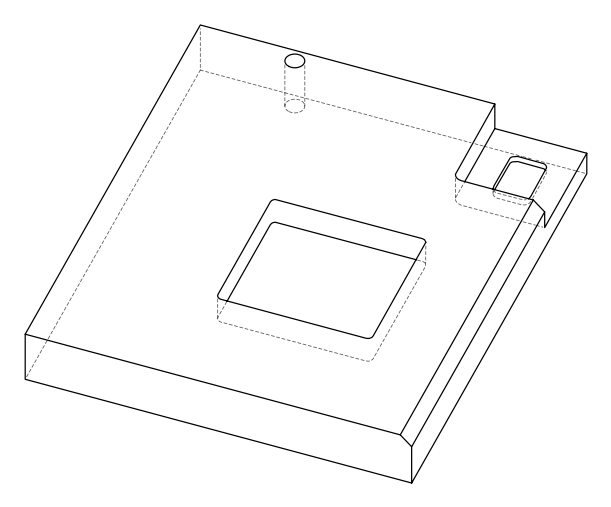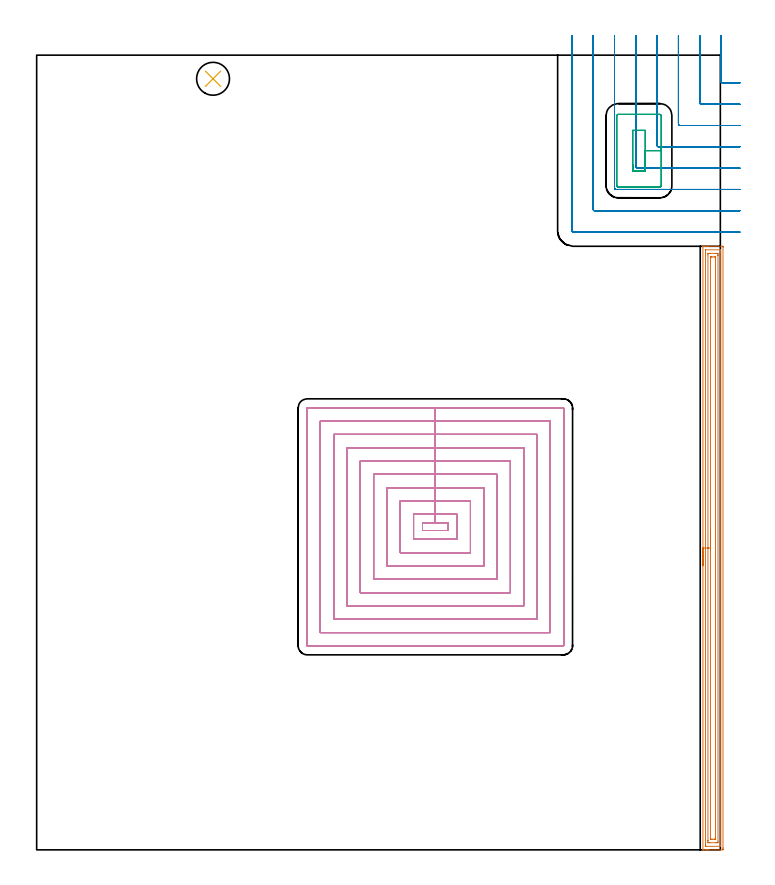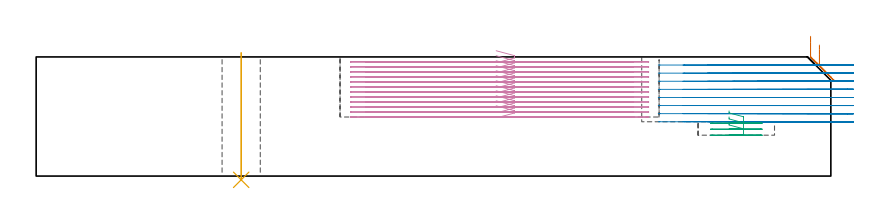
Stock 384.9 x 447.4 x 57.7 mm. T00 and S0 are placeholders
(PLAN: 5 operations, 4 tool changes, 102.1 min)
(1 AREA_MILL | FG_CHAMFER_SURFACE | UGT0205_001 | 11.15 min | 22085 mm3)
(2 MILL_CORNER_NOTCH_RECTANGULAR | CORNER_NOTCH_RECTANGULAR | UGT0201_008 | Follow Part, ap 4, ae 75% | 17.15 min | 308569 mm3)
(3 MILL_RECTANGULAR_POCKET | POCKET_RECTANGULAR_STRAIGHT | NXT0201_011 | Follow Part, ap 3, ae 75% | 1.49 min | 12490 mm3)
(4 MILL_RECTANGULAR_POCKET_1 | POCKET_RECTANGULAR_STRAIGHT_1 | NXT0201_013 | Follow Part, ap 2.5, ae 75% | 72.07 min | 647287 mm3)
(5 INDEXABLE_INSERT_DRILL_THROUGH_HOLE_FROM_SOLID | STEP1HOLE | NXT0302_008 | 0.25 min | 15481 mm3)
(TOOL UGT0205_001 | Chamfer Mill 20 x 3 x 45 deg. | D20 FL50 Z2)
(TOOL UGT0201_008 | End Mill 16 mm | D16 FL32 Z4)
(TOOL NXT0201_011 | ENDMILL 12mm [2P460-1200-NA 1630] | D12 FL38 Z6)
(TOOL NXT0201_013 | ENDMILL 10mm | D10 FL30 Z4)
(TOOL NXT0302_008 | Index. Insert Drill 18.5mm [880-D1850L25-05] | D18.5 PA176 FL93 Z2)
(OP 1 AREA_MILL)
G17 G21 G94 G90
T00 M6
G54
G17 G0 G90 X375.1 Y159.9 S1061 M3
G43 Z67.7 H0
G94 G1 Y159.938 Z66.828 F250.
Y160.052 Z65.963
Y160.241 Z65.112
Y160.503 Z64.28
Y160.837 Z63.474
Y161.24 Z62.7
Y161.709 Z61.964
Y162.24 Z61.272
Y162.829 Z60.629
Y163.472 Z60.04
Y164.164 Z59.508
Y164.9 Z59.04
Y165.674 Z58.637
Y166.48 Z58.303
Y167.312 Z58.041
Y168.164 Z57.852
Y169.028 Z57.738
Y169.9 Z57.7
Y339.629
X375.102 Y339.79 Z57.688
X375.246 Y339.797 Z57.546
X375.397 Y339.8 Z57.402
X375.694 Z57.105
X376.365 Z56.429
X377.578 Z55.219
X378.119 Z54.675
X386.012 Z46.786
X386.285 Y339.797 Z46.512
X386.392 Y339.79 Z46.406
X386.399 Y339.681 Z46.399
X386.4 Y339.183 Z46.4
Y1.115
X386.399 Y0.618 Z46.401
X386.396 Y0.226 Z46.402
X386.392 Y0.01 Z46.405
X386.012 Y0. Z46.786
X378.119 Z54.675
X377.578 Z55.219
X377.242 Z55.554
X376.701 Z56.095
X376.365 Z56.429
X375.397 Z57.402
X375.248 Z57.544
X375.221 Y0.001 Z57.571
X375.102 Y0.01 Z57.688
X375.1 Y0.171 Z57.7
Y169.9
X376.514 Z56.286
X376.515 Y337.396 Z56.285
X376.519 Y337.766 Z56.281
X376.521 Y337.782 Z56.279
X376.538 Y337.79 Z56.262
X376.608 Y337.796 Z56.192
X376.713 Y337.799 Z56.087
X384.738 Y337.8 Z48.062
X384.918 Y337.798 Z47.882
X384.949 Y337.795 Z47.851
X384.978 Y337.791 Z47.822
X384.98 Y337.75 Z47.82
X384.985 Y337.549 Z47.815
Y337.396
X384.986 Y336.654 Z47.814
X384.985 Y2.404 Z47.815
X384.981 Y2.034 Z47.819
X384.979 Y2.018 Z47.821
X384.962 Y2.01 Z47.838
X384.892 Y2.005 Z47.908
X384.787 Y2.001 Z48.013
X376.762 Y2. Z56.038
X376.582 Y2.002 Z56.218
X376.551 Y2.005 Z56.249
X376.522 Y2.01 Z56.278
X376.52 Y2.05 Z56.28
X376.515 Y2.251 Z56.285
Y2.404
X376.514 Y3.146 Z56.286
Y169.9
X377.928 Z54.872
X377.929 Y334.909 Z54.871
X377.936 Y335.609 Z54.864
X377.939 Y335.793 Z54.861
X378.996 Y335.8 Z53.804
X382.504 Z50.296
X383.194 Y335.799 Z49.606
X383.381 Y335.795 Z49.419
X383.561 Y335.79 Z49.239
X383.566 Y335.609 Z49.234
X383.57 Y335.417 Z49.23
X383.571 Y334.716 Z49.229
X383.572 Y334.522 Z49.228
X383.571 Y4.891 Z49.229
X383.564 Y4.191 Z49.236
X383.561 Y4.007 Z49.239
X382.504 Y4. Z50.296
X378.996 Z53.804
X378.305 Y4.001 Z54.495
X378.119 Y4.005 Z54.681
X377.939 Y4.01 Z54.861
X377.934 Y4.191 Z54.866
X377.93 Y4.383 Z54.87
X377.929 Y5.084 Z54.871
X377.928 Y5.278 Z54.872
Y169.9
X379.343 Z53.457
Y332.929
X379.344 Y333.468 Z53.456
X379.347 Y333.65 Z53.453
X379.35 Y333.784 Z53.45
X379.446 Y333.79 Z53.354
X379.873 Y333.8 Z52.927
X379.895 Z52.905
X380.75 Z52.05
X381.649 Z51.151
X382.052 Y333.793 Z50.748
X382.147 Y333.79 Z50.653
X382.151 Y333.728 Z50.649
X382.154 Y333.66 Z50.646
X382.157 Y333.283 Z50.643
Y6.871
X382.156 Y6.332 Z50.644
X382.153 Y6.151 Z50.647
X382.15 Y6.016 Z50.65
X382.054 Y6.01 Z50.746
X381.627 Y6.001 Z51.173
X381.605 Y6. Z51.195
X380.75 Z52.05
X379.851 Z52.949
X379.448 Y6.008 Z53.352
X379.353 Y6.01 Z53.447
X379.349 Y6.072 Z53.451
X379.346 Y6.14 Z53.454
X379.343 Y6.517 Z53.457
Y169.9
Y170.772 Z53.495
Y171.637 Z53.609
Y172.488 Z53.798
Y173.32 Z54.06
Y174.126 Z54.394
Y174.9 Z54.797
Y175.636 Z55.266
Y176.328 Z55.797
Y176.971 Z56.386
Y177.56 Z57.029
Y178.092 Z57.722
Y178.56 Z58.457
Y178.963 Z59.231
Y179.297 Z60.037
Y179.559 Z60.869
Y179.748 Z61.721
Y179.862 Z62.586
Y179.9 Z63.457
G0 Z67.7
M5
M2
(OP 2 MILL_CORNER_NOTCH_RECTANGULAR)
G17 G21 G94 G90
T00 M6
G54
G17 G0 G90 X385.3 Y458.39 S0 M3
G43 Z67.7 H0
Z53.775
G94 G1 Y455.39 F250.
Y432.594 F500.
G3 X386.094 Y431.8 R0.8
G1 X392.863
X392.9
X395.9 Y431.799 F250.
G0 Z67.7
X373.3 Y458.4
Z53.775
G1 Y455.4
Y420.594 F500.
G3 X374.094 Y419.8 R0.8
G1 X392.863
X392.9
X395.9 Y419.798 F250.
G0 Z67.7
X361.3 Y458.4
Z53.775
G1 Y455.4
Y408.594 F500.
G3 X362.094 Y407.8 R0.8
G1 X392.863
X392.9
X395.9 Y407.798 F250.
G0 Z67.7
X349.3 Y458.4
Z53.775
G1 Y455.4
Y396.595 F500.
G3 X350.095 Y395.8 R0.8
G1 X392.863
X392.9
X395.9 Y395.798 F250.
G0 Z67.7
X337.3 Y458.4
Z53.775
G1 Y455.4
Y384.595 F500.
G3 X338.095 Y383.8 R0.8
G1 X392.863
X392.9
X395.9 Y383.797 F250.
G0 Z67.7
X325.3 Y458.4
Z53.775
G1 Y455.4
Y372.595 F500.
G3 X326.095 Y371.8 R0.8
G1 X392.863
X392.9
X395.9 Y371.795 F250.
G0 Z67.7
X313.3 Y458.4
Z53.775
G1 Y455.4
Y360.595 F500.
G3 X314.095 Y359.8 R0.8
G1 X392.863
X392.9
X395.9 Y359.791 F250.
G0 Z67.7
X301.3 Y458.4
Z53.775
G1 Y455.4
Y348.596 F500.
G3 X302.096 Y347.8 R0.8
G1 X392.863
X395.863 F250.
G0 Z67.7
X385.3 Y458.39
Z49.85
G1 Y455.39
Y432.594 F500.
G3 X386.094 Y431.8 R0.8
G1 X392.9
X395.9 F250.
G0 Z67.7
X373.3 Y458.4
Z49.85
G1 Y455.4
Y420.594 F500.
G3 X374.094 Y419.8 R0.8
G1 X392.9
X395.9 F250.
G0 Z67.7
X361.3 Y458.4
Z49.85
G1 Y455.4
Y408.594 F500.
G3 X362.094 Y407.8 R0.8
G1 X392.9
X395.9 F250.
G0 Z67.7
X349.3 Y458.4
Z49.85
G1 Y455.4
Y396.595 F500.
G3 X350.095 Y395.8 R0.8
G1 X392.9
X395.9 F250.
G0 Z67.7
X337.3 Y458.4
Z49.85
G1 Y455.4
Y384.595 F500.
G3 X338.095 Y383.8 R0.8
G1 X392.9
X395.9 F250.
G0 Z67.7
X325.3 Y458.4
Z49.85
G1 Y455.4
Y372.595 F500.
G3 X326.095 Y371.8 R0.8
G1 X392.9
X395.9 F250.
G0 Z67.7
X313.3 Y458.4
Z49.85
G1 Y455.4
Y360.595 F500.
G3 X314.095 Y359.8 R0.8
G1 X392.9
X395.9 F250.
G0 Z67.7
X301.3 Y458.4
Z49.85
G1 Y455.4
Y348.596 F500.
G3 X302.096 Y347.8 R0.8
G1 X392.9
X395.9 F250.
G0 Z67.7
X385.3 Y458.39
Z45.925
G1 Y455.39
Y432.594 F500.
G3 X386.094 Y431.8 R0.8
G1 X392.9
X395.9 F250.
G0 Z67.7
X373.3 Y458.4
Z45.925
G1 Y455.4
Y420.594 F500.
G3 X374.094 Y419.8 R0.8
G1 X392.9
X395.9 F250.
G0 Z67.7
X361.3 Y458.4
Z45.925
G1 Y455.4
Y408.594 F500.
G3 X362.094 Y407.8 R0.8
G1 X392.9
X395.9 F250.
G0 Z67.7
X349.3 Y458.4
Z45.925
G1 Y455.4
Y396.595 F500.
G3 X350.095 Y395.8 R0.8
G1 X392.9
X395.9 F250.
G0 Z67.7
X337.3 Y458.4
Z45.925
G1 Y455.4
Y384.595 F500.
G3 X338.095 Y383.8 R0.8
G1 X392.9
X395.9 F250.
G0 Z67.7
X325.3 Y458.4
Z45.925
G1 Y455.4
Y372.595 F500.
G3 X326.095 Y371.8 R0.8
G1 X392.9
X395.9 F250.
G0 Z67.7
X313.3 Y458.4
Z45.925
G1 Y455.4
Y360.595 F500.
G3 X314.095 Y359.8 R0.8
G1 X392.9
X395.9 F250.
G0 Z67.7
X301.3 Y458.4
Z45.925
G1 Y455.4
Y348.596 F500.
G3 X302.096 Y347.8 R0.8
G1 X392.9
X395.9 F250.
G0 Z67.7
X385.3 Y458.39
Z42.
G1 Y455.39
Y432.594 F500.
G3 X386.094 Y431.8 R0.8
G1 X392.9
X395.9 F250.
G0 Z67.7
X373.3 Y458.4
Z42.
G1 Y455.4
Y420.594 F500.
G3 X374.094 Y419.8 R0.8
G1 X392.9
X395.9 F250.
G0 Z67.7
X361.3 Y458.4
Z42.
G1 Y455.4
Y408.594 F500.
G3 X362.094 Y407.8 R0.8
G1 X392.9
X395.9 F250.
G0 Z67.7
X349.3 Y458.4
Z42.
G1 Y455.4
Y396.595 F500.
G3 X350.095 Y395.8 R0.8
G1 X392.9
X395.9 F250.
G0 Z67.7
X337.3 Y458.4
Z42.
G1 Y455.4
Y384.595 F500.
G3 X338.095 Y383.8 R0.8
G1 X392.9
X395.9 F250.
G0 Z67.7
X325.3 Y458.4
Z42.
G1 Y455.4
Y372.595 F500.
G3 X326.095 Y371.8 R0.8
G1 X392.9
X395.9 F250.
G0 Z67.7
X313.3 Y458.4
Z42.
G1 Y455.4
Y360.595 F500.
G3 X314.095 Y359.8 R0.8
G1 X392.9
X395.9 F250.
G0 Z67.7
X301.3 Y458.4
Z42.
G1 Y455.4
Y348.596 F500.
G3 X302.096 Y347.8 R0.8
G1 X392.9
X395.9 F250.
G0 Z67.7
X385.3 Y458.39
Z38.075
G1 Y455.39
Y432.594 F500.
G3 X386.094 Y431.8 R0.8
G1 X392.9
X395.9 F250.
G0 Z67.7
X373.3 Y458.4
Z38.075
G1 Y455.4
Y420.594 F500.
G3 X374.094 Y419.8 R0.8
G1 X392.9
X395.9 F250.
G0 Z67.7
X361.3 Y458.4
Z38.075
G1 Y455.4
Y408.594 F500.
G3 X362.094 Y407.8 R0.8
G1 X392.9
X395.9 F250.
G0 Z67.7
X349.3 Y458.4
Z38.075
G1 Y455.4
Y396.595 F500.
G3 X350.095 Y395.8 R0.8
G1 X392.9
X395.9 F250.
G0 Z67.7
X337.3 Y458.4
Z38.075
G1 Y455.4
Y384.595 F500.
G3 X338.095 Y383.8 R0.8
G1 X392.9
X395.9 F250.
G0 Z67.7
X325.3 Y458.4
Z38.075
G1 Y455.4
Y372.595 F500.
G3 X326.095 Y371.8 R0.8
G1 X392.9
X395.9 F250.
G0 Z67.7
X313.3 Y458.4
Z38.075
G1 Y455.4
Y360.595 F500.
G3 X314.095 Y359.8 R0.8
G1 X392.9
X395.9 F250.
G0 Z67.7
X301.3 Y458.4
Z38.075
G1 Y455.4
Y348.596 F500.
G3 X302.096 Y347.8 R0.8
G1 X392.9
X395.9 F250.
G0 Z67.7
X385.3 Y458.39
Z34.15
G1 Y455.39
Y432.594 F500.
G3 X386.094 Y431.8 R0.8
G1 X392.9
X395.9 F250.
G0 Z67.7
X373.3 Y458.4
Z34.15
G1 Y455.4
Y420.594 F500.
G3 X374.094 Y419.8 R0.8
G1 X392.9
X395.9 F250.
G0 Z67.7
X361.3 Y458.4
Z34.15
G1 Y455.4
Y408.594 F500.
G3 X362.094 Y407.8 R0.8
G1 X392.9
X395.9 F250.
G0 Z67.7
X349.3 Y458.4
Z34.15
G1 Y455.4
Y396.595 F500.
G3 X350.095 Y395.8 R0.8
G1 X392.9
X395.9 F250.
G0 Z67.7
X337.3 Y458.4
Z34.15
G1 Y455.4
Y384.595 F500.
G3 X338.095 Y383.8 R0.8
G1 X392.9
X395.9 F250.
G0 Z67.7
X325.3 Y458.4
Z34.15
G1 Y455.4
Y372.595 F500.
G3 X326.095 Y371.8 R0.8
G1 X392.9
X395.9 F250.
G0 Z67.7
X313.3 Y458.4
Z34.15
G1 Y455.4
Y360.595 F500.
G3 X314.095 Y359.8 R0.8
G1 X392.9
X395.9 F250.
G0 Z67.7
X301.3 Y458.4
Z34.15
G1 Y455.4
Y348.596 F500.
G3 X302.096 Y347.8 R0.8
G1 X392.9
X395.9 F250.
G0 Z67.7
X385.3 Y458.39
Z30.225
G1 Y455.39
Y432.594 F500.
G3 X386.094 Y431.8 R0.8
G1 X392.9
X395.9 F250.
G0 Z67.7
X373.3 Y458.4
Z30.225
G1 Y455.4
Y420.594 F500.
G3 X374.094 Y419.8 R0.8
G1 X392.9
X395.9 F250.
G0 Z67.7
X361.3 Y458.4
Z30.225
G1 Y455.4
Y408.594 F500.
G3 X362.094 Y407.8 R0.8
G1 X392.9
X395.9 F250.
G0 Z67.7
X349.3 Y458.4
Z30.225
G1 Y455.4
Y396.595 F500.
G3 X350.095 Y395.8 R0.8
G1 X392.9
X395.9 F250.
G0 Z67.7
X337.3 Y458.4
Z30.225
G1 Y455.4
Y384.595 F500.
G3 X338.095 Y383.8 R0.8
G1 X392.9
X395.9 F250.
G0 Z67.7
X325.3 Y458.4
Z30.225
G1 Y455.4
Y372.595 F500.
G3 X326.095 Y371.8 R0.8
G1 X392.9
X395.9 F250.
G0 Z67.7
X313.3 Y458.4
Z30.225
G1 Y455.4
Y360.595 F500.
G3 X314.095 Y359.8 R0.8
G1 X392.9
X395.9 F250.
G0 Z67.7
X301.3 Y458.4
Z30.225
G1 Y455.4
Y348.596 F500.
G3 X302.096 Y347.8 R0.8
G1 X392.9
X395.9 F250.
G0 Z67.7
X385.3 Y458.39
Z26.3
G1 Y455.39
Y432.594 F500.
G3 X386.094 Y431.8 R0.8
G1 X392.9
X395.9 F250.
G0 Z67.7
X373.3 Y458.4
Z26.3
G1 Y455.4
Y420.594 F500.
G3 X374.094 Y419.8 R0.8
G1 X392.9
X395.9 F250.
G0 Z67.7
X361.3 Y458.4
Z26.3
G1 Y455.4
Y408.594 F500.
G3 X362.094 Y407.8 R0.8
G1 X392.9
X395.9 F250.
G0 Z67.7
X349.3 Y458.4
Z26.3
G1 Y455.4
Y396.595 F500.
G3 X350.095 Y395.8 R0.8
G1 X392.9
X395.9 F250.
G0 Z67.7
X337.3 Y458.4
Z26.3
G1 Y455.4
Y384.595 F500.
G3 X338.095 Y383.8 R0.8
G1 X392.9
X395.9 F250.
G0 Z67.7
X325.3 Y458.4
Z26.3
G1 Y455.4
Y372.595 F500.
G3 X326.095 Y371.8 R0.8
G1 X392.9
X395.9 F250.
G0 Z67.7
X313.3 Y458.4
Z26.3
G1 Y455.4
Y360.595 F500.
G3 X314.095 Y359.8 R0.8
G1 X392.9
X395.9 F250.
G0 Z67.7
X301.3 Y458.4
Z26.3
G1 Y455.4
Y348.596 F500.
G3 X302.096 Y347.8 R0.8
G1 X392.9
X395.9 F250.
G0 Z67.7
M5
M2
(OP 3 MILL_RECTANGULAR_POCKET)
G17 G21 G94 G90
T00 M6
G54
G17 G0 G90 X335.6 Y385.676 S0 M3
G43 Z67.7 H1
Z31.546
G94 G1 Y382.1 Z30.588 F250.
X342.6 Z28.712
Y393.6 Z25.631
Y405.1 F500.
X335.6
Y382.1
X342.6
Y393.6
X351.6
Y413.3
G3 X350.8 Y414.1 R0.8
G1 X327.4
G3 X326.6 Y413.3 R0.8
G1 Y373.9
G3 X327.4 Y373.1 R0.8
G1 X350.8
G3 X351.6 Y373.9 R0.8
G1 Y393.6
Y394.6
G0 X335.6 Y385.676 Z28.631
G1 Y382.1 Z27.672 F250.
X342.6 Z25.797
Y393.6 Z22.715
Y405.1 F500.
X335.6
Y382.1
X342.6
Y393.6
X351.6
Y413.3
G3 X350.8 Y414.1 R0.8
G1 X327.4
G3 X326.6 Y413.3 R0.8
G1 Y373.9
G3 X327.4 Y373.1 R0.8
G1 X350.8
G3 X351.6 Y373.9 R0.8
G1 Y393.6
Y394.6
G0 X335.6 Y385.676 Z25.715
G1 Y382.1 Z24.757 F250.
X342.6 Z22.881
Y393.6 Z19.8
Y405.1 F500.
X335.6
Y382.1
X342.6
Y393.6
X351.6
Y413.3
G3 X350.8 Y414.1 R0.8
G1 X327.4
G3 X326.6 Y413.3 R0.8
G1 Y373.9
G3 X327.4 Y373.1 R0.8
G1 X350.8
G3 X351.6 Y373.9 R0.8
G1 Y393.6
Y394.6
G0 Z67.7
M5
M2
(OP 4 MILL_RECTANGULAR_POCKET_1)
G17 G21 G94 G90
T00 M6
G54
G17 G0 G90 X222.804 Y179.8 S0 M3
G43 Z67.7 H0
Z60.7
G94 G1 X231.7 Z58.316 F250.
Y183.9 Z57.218
X224.45 Z55.275
X217.2 F500.
Y179.8
X231.7
Y183.9
X224.45
Y188.9
X212.2
Y174.8
X236.7
Y188.9
X224.45
Y196.4
X204.7
Y167.3
X244.2
Y196.4
X224.45
Y203.9
X197.2
Y159.8
X251.7
Y203.9
X224.45
Y211.4
X189.7
Y152.3
X259.2
Y211.4
X224.45
Y218.9
X182.2
Y144.8
X266.7
Y218.9
X224.45
Y226.4
X174.7
Y137.3
X274.2
Y226.4
X224.45
Y233.9
X167.2
Y129.8
X281.7
Y233.9
X224.45
Y241.4
X159.7
Y122.3
X289.2
Y241.4
X224.45
Y248.9
X152.4
G3 X152.2 Y248.7 R0.2
G1 Y115.
G3 X152.4 Y114.8 R0.2
G1 X296.5
G3 X296.7 Y115. R0.2
G1 Y248.7
G3 X296.5 Y248.9 R0.2
G1 X224.45
X223.45
G0 X222.804 Y179.8 Z58.275
G1 X231.7 Z55.891 F250.
Y183.9 Z54.793
X224.45 Z52.85
X217.2 F500.
Y179.8
X231.7
Y183.9
X224.45
Y188.9
X212.2
Y174.8
X236.7
Y188.9
X224.45
Y196.4
X204.7
Y167.3
X244.2
Y196.4
X224.45
Y203.9
X197.2
Y159.8
X251.7
Y203.9
X224.45
Y211.4
X189.7
Y152.3
X259.2
Y211.4
X224.45
Y218.9
X182.2
Y144.8
X266.7
Y218.9
X224.45
Y226.4
X174.7
Y137.3
X274.2
Y226.4
X224.45
Y233.9
X167.2
Y129.8
X281.7
Y233.9
X224.45
Y241.4
X159.7
Y122.3
X289.2
Y241.4
X224.45
Y248.9
X152.4
G3 X152.2 Y248.7 R0.2
G1 Y115.
G3 X152.4 Y114.8 R0.2
G1 X296.5
G3 X296.7 Y115. R0.2
G1 Y248.7
G3 X296.5 Y248.9 R0.2
G1 X224.45
X223.45
G0 X222.804 Y179.8 Z55.85
G1 X231.7 Z53.466 F250.
Y183.9 Z52.368
X224.45 Z50.425
X217.2 F500.
Y179.8
X231.7
Y183.9
X224.45
Y188.9
X212.2
Y174.8
X236.7
Y188.9
X224.45
Y196.4
X204.7
Y167.3
X244.2
Y196.4
X224.45
Y203.9
X197.2
Y159.8
X251.7
Y203.9
X224.45
Y211.4
X189.7
Y152.3
X259.2
Y211.4
X224.45
Y218.9
X182.2
Y144.8
X266.7
Y218.9
X224.45
Y226.4
X174.7
Y137.3
X274.2
Y226.4
X224.45
Y233.9
X167.2
Y129.8
X281.7
Y233.9
X224.45
Y241.4
X159.7
Y122.3
X289.2
Y241.4
X224.45
Y248.9
X152.4
G3 X152.2 Y248.7 R0.2
G1 Y115.
G3 X152.4 Y114.8 R0.2
G1 X296.5
G3 X296.7 Y115. R0.2
G1 Y248.7
G3 X296.5 Y248.9 R0.2
G1 X224.45
X223.45
G0 X222.804 Y179.8 Z53.425
G1 X231.7 Z51.041 F250.
Y183.9 Z49.943
X224.45 Z48.
X217.2 F500.
Y179.8
X231.7
Y183.9
X224.45
Y188.9
X212.2
Y174.8
X236.7
Y188.9
X224.45
Y196.4
X204.7
Y167.3
X244.2
Y196.4
X224.45
Y203.9
X197.2
Y159.8
X251.7
Y203.9
X224.45
Y211.4
X189.7
Y152.3
X259.2
Y211.4
X224.45
Y218.9
X182.2
Y144.8
X266.7
Y218.9
X224.45
Y226.4
X174.7
Y137.3
X274.2
Y226.4
X224.45
Y233.9
X167.2
Y129.8
X281.7
Y233.9
X224.45
Y241.4
X159.7
Y122.3
X289.2
Y241.4
X224.45
Y248.9
X152.4
G3 X152.2 Y248.7 R0.2
G1 Y115.
G3 X152.4 Y114.8 R0.2
G1 X296.5
G3 X296.7 Y115. R0.2
G1 Y248.7
G3 X296.5 Y248.9 R0.2
G1 X224.45
X223.45
G0 X222.804 Y179.8 Z51.
G1 X231.7 Z48.616 F250.
Y183.9 Z47.518
X224.45 Z45.575
X217.2 F500.
Y179.8
X231.7
Y183.9
X224.45
Y188.9
X212.2
Y174.8
X236.7
Y188.9
X224.45
Y196.4
X204.7
Y167.3
X244.2
Y196.4
X224.45
Y203.9
X197.2
Y159.8
X251.7
Y203.9
X224.45
Y211.4
X189.7
Y152.3
X259.2
Y211.4
X224.45
Y218.9
X182.2
Y144.8
X266.7
Y218.9
X224.45
Y226.4
X174.7
Y137.3
X274.2
Y226.4
X224.45
Y233.9
X167.2
Y129.8
X281.7
Y233.9
X224.45
Y241.4
X159.7
Y122.3
X289.2
Y241.4
X224.45
Y248.9
X152.4
G3 X152.2 Y248.7 R0.2
G1 Y115.
G3 X152.4 Y114.8 R0.2
G1 X296.5
G3 X296.7 Y115. R0.2
G1 Y248.7
G3 X296.5 Y248.9 R0.2
G1 X224.45
X223.45
G0 X222.804 Y179.8 Z48.575
G1 X231.7 Z46.191 F250.
Y183.9 Z45.093
X224.45 Z43.15
X217.2 F500.
Y179.8
X231.7
Y183.9
X224.45
Y188.9
X212.2
Y174.8
X236.7
Y188.9
X224.45
Y196.4
X204.7
Y167.3
X244.2
Y196.4
X224.45
Y203.9
X197.2
Y159.8
X251.7
Y203.9
X224.45
Y211.4
X189.7
Y152.3
X259.2
Y211.4
X224.45
Y218.9
X182.2
Y144.8
X266.7
Y218.9
X224.45
Y226.4
X174.7
Y137.3
X274.2
Y226.4
X224.45
Y233.9
X167.2
Y129.8
X281.7
Y233.9
X224.45
Y241.4
X159.7
Y122.3
X289.2
Y241.4
X224.45
Y248.9
X152.4
G3 X152.2 Y248.7 R0.2
G1 Y115.
G3 X152.4 Y114.8 R0.2
G1 X296.5
G3 X296.7 Y115. R0.2
G1 Y248.7
G3 X296.5 Y248.9 R0.2
G1 X224.45
X223.45
G0 X222.804 Y179.8 Z46.15
G1 X231.7 Z43.766 F250.
Y183.9 Z42.668
X224.45 Z40.725
X217.2 F500.
Y179.8
X231.7
Y183.9
X224.45
Y188.9
X212.2
Y174.8
X236.7
Y188.9
X224.45
Y196.4
X204.7
Y167.3
X244.2
Y196.4
X224.45
Y203.9
X197.2
Y159.8
X251.7
Y203.9
X224.45
Y211.4
X189.7
Y152.3
X259.2
Y211.4
X224.45
Y218.9
X182.2
Y144.8
X266.7
Y218.9
X224.45
Y226.4
X174.7
Y137.3
X274.2
Y226.4
X224.45
Y233.9
X167.2
Y129.8
X281.7
Y233.9
X224.45
Y241.4
X159.7
Y122.3
X289.2
Y241.4
X224.45
Y248.9
X152.4
G3 X152.2 Y248.7 R0.2
G1 Y115.
G3 X152.4 Y114.8 R0.2
G1 X296.5
G3 X296.7 Y115. R0.2
G1 Y248.7
G3 X296.5 Y248.9 R0.2
G1 X224.45
X223.45
G0 X222.804 Y179.8 Z43.725
G1 X231.7 Z41.341 F250.
Y183.9 Z40.243
X224.45 Z38.3
X217.2 F500.
Y179.8
X231.7
Y183.9
X224.45
Y188.9
X212.2
Y174.8
X236.7
Y188.9
X224.45
Y196.4
X204.7
Y167.3
X244.2
Y196.4
X224.45
Y203.9
X197.2
Y159.8
X251.7
Y203.9
X224.45
Y211.4
X189.7
Y152.3
X259.2
Y211.4
X224.45
Y218.9
X182.2
Y144.8
X266.7
Y218.9
X224.45
Y226.4
X174.7
Y137.3
X274.2
Y226.4
X224.45
Y233.9
X167.2
Y129.8
X281.7
Y233.9
X224.45
Y241.4
X159.7
Y122.3
X289.2
Y241.4
X224.45
Y248.9
X152.4
G3 X152.2 Y248.7 R0.2
G1 Y115.
G3 X152.4 Y114.8 R0.2
G1 X296.5
G3 X296.7 Y115. R0.2
G1 Y248.7
G3 X296.5 Y248.9 R0.2
G1 X224.45
X223.45
G0 X222.804 Y179.8 Z41.3
G1 X231.7 Z38.916 F250.
Y183.9 Z37.818
X224.45 Z35.875
X217.2 F500.
Y179.8
X231.7
Y183.9
X224.45
Y188.9
X212.2
Y174.8
X236.7
Y188.9
X224.45
Y196.4
X204.7
Y167.3
X244.2
Y196.4
X224.45
Y203.9
X197.2
Y159.8
X251.7
Y203.9
X224.45
Y211.4
X189.7
Y152.3
X259.2
Y211.4
X224.45
Y218.9
X182.2
Y144.8
X266.7
Y218.9
X224.45
Y226.4
X174.7
Y137.3
X274.2
Y226.4
X224.45
Y233.9
X167.2
Y129.8
X281.7
Y233.9
X224.45
Y241.4
X159.7
Y122.3
X289.2
Y241.4
X224.45
Y248.9
X152.4
G3 X152.2 Y248.7 R0.2
G1 Y115.
G3 X152.4 Y114.8 R0.2
G1 X296.5
G3 X296.7 Y115. R0.2
G1 Y248.7
G3 X296.5 Y248.9 R0.2
G1 X224.45
X223.45
G0 X222.804 Y179.8 Z38.875
G1 X231.7 Z36.491 F250.
Y183.9 Z35.393
X224.45 Z33.45
X217.2 F500.
Y179.8
X231.7
Y183.9
X224.45
Y188.9
X212.2
Y174.8
X236.7
Y188.9
X224.45
Y196.4
X204.7
Y167.3
X244.2
Y196.4
X224.45
Y203.9
X197.2
Y159.8
X251.7
Y203.9
X224.45
Y211.4
X189.7
Y152.3
X259.2
Y211.4
X224.45
Y218.9
X182.2
Y144.8
X266.7
Y218.9
X224.45
Y226.4
X174.7
Y137.3
X274.2
Y226.4
X224.45
Y233.9
X167.2
Y129.8
X281.7
Y233.9
X224.45
Y241.4
X159.7
Y122.3
X289.2
Y241.4
X224.45
Y248.9
X152.4
G3 X152.2 Y248.7 R0.2
G1 Y115.
G3 X152.4 Y114.8 R0.2
G1 X296.5
G3 X296.7 Y115. R0.2
G1 Y248.7
G3 X296.5 Y248.9 R0.2
G1 X224.45
X223.45
G0 X222.804 Y179.8 Z36.45
G1 X231.7 Z34.066 F250.
Y183.9 Z32.968
X224.45 Z31.025
X217.2 F500.
Y179.8
X231.7
Y183.9
X224.45
Y188.9
X212.2
Y174.8
X236.7
Y188.9
X224.45
Y196.4
X204.7
Y167.3
X244.2
Y196.4
X224.45
Y203.9
X197.2
Y159.8
X251.7
Y203.9
X224.45
Y211.4
X189.7
Y152.3
X259.2
Y211.4
X224.45
Y218.9
X182.2
Y144.8
X266.7
Y218.9
X224.45
Y226.4
X174.7
Y137.3
X274.2
Y226.4
X224.45
Y233.9
X167.2
Y129.8
X281.7
Y233.9
X224.45
Y241.4
X159.7
Y122.3
X289.2
Y241.4
X224.45
Y248.9
X152.4
G3 X152.2 Y248.7 R0.2
G1 Y115.
G3 X152.4 Y114.8 R0.2
G1 X296.5
G3 X296.7 Y115. R0.2
G1 Y248.7
G3 X296.5 Y248.9 R0.2
G1 X224.45
X223.45
G0 X222.804 Y179.8 Z34.025
G1 X231.7 Z31.641 F250.
Y183.9 Z30.543
X224.45 Z28.6
X217.2 F500.
Y179.8
X231.7
Y183.9
X224.45
Y188.9
X212.2
Y174.8
X236.7
Y188.9
X224.45
Y196.4
X204.7
Y167.3
X244.2
Y196.4
X224.45
Y203.9
X197.2
Y159.8
X251.7
Y203.9
X224.45
Y211.4
X189.7
Y152.3
X259.2
Y211.4
X224.45
Y218.9
X182.2
Y144.8
X266.7
Y218.9
X224.45
Y226.4
X174.7
Y137.3
X274.2
Y226.4
X224.45
Y233.9
X167.2
Y129.8
X281.7
Y233.9
X224.45
Y241.4
X159.7
Y122.3
X289.2
Y241.4
X224.45
Y248.9
X152.4
G3 X152.2 Y248.7 R0.2
G1 Y115.
G3 X152.4 Y114.8 R0.2
G1 X296.5
G3 X296.7 Y115. R0.2
G1 Y248.7
G3 X296.5 Y248.9 R0.2
G1 X224.45
X223.45
G0 Z67.7
M5
M2
(OP 5 INDEXABLE_INSERT_DRILL_THROUGH_HOLE_FROM_SOLID)
G17 G21 G94 G90
T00 M6
G54
G17 G0 G90 X99.3 Y434.1 S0 M3
G43 Z67.7 H1
G94 G81 G98 Z-1.823 F250. R59.7
G80
M5
M2
